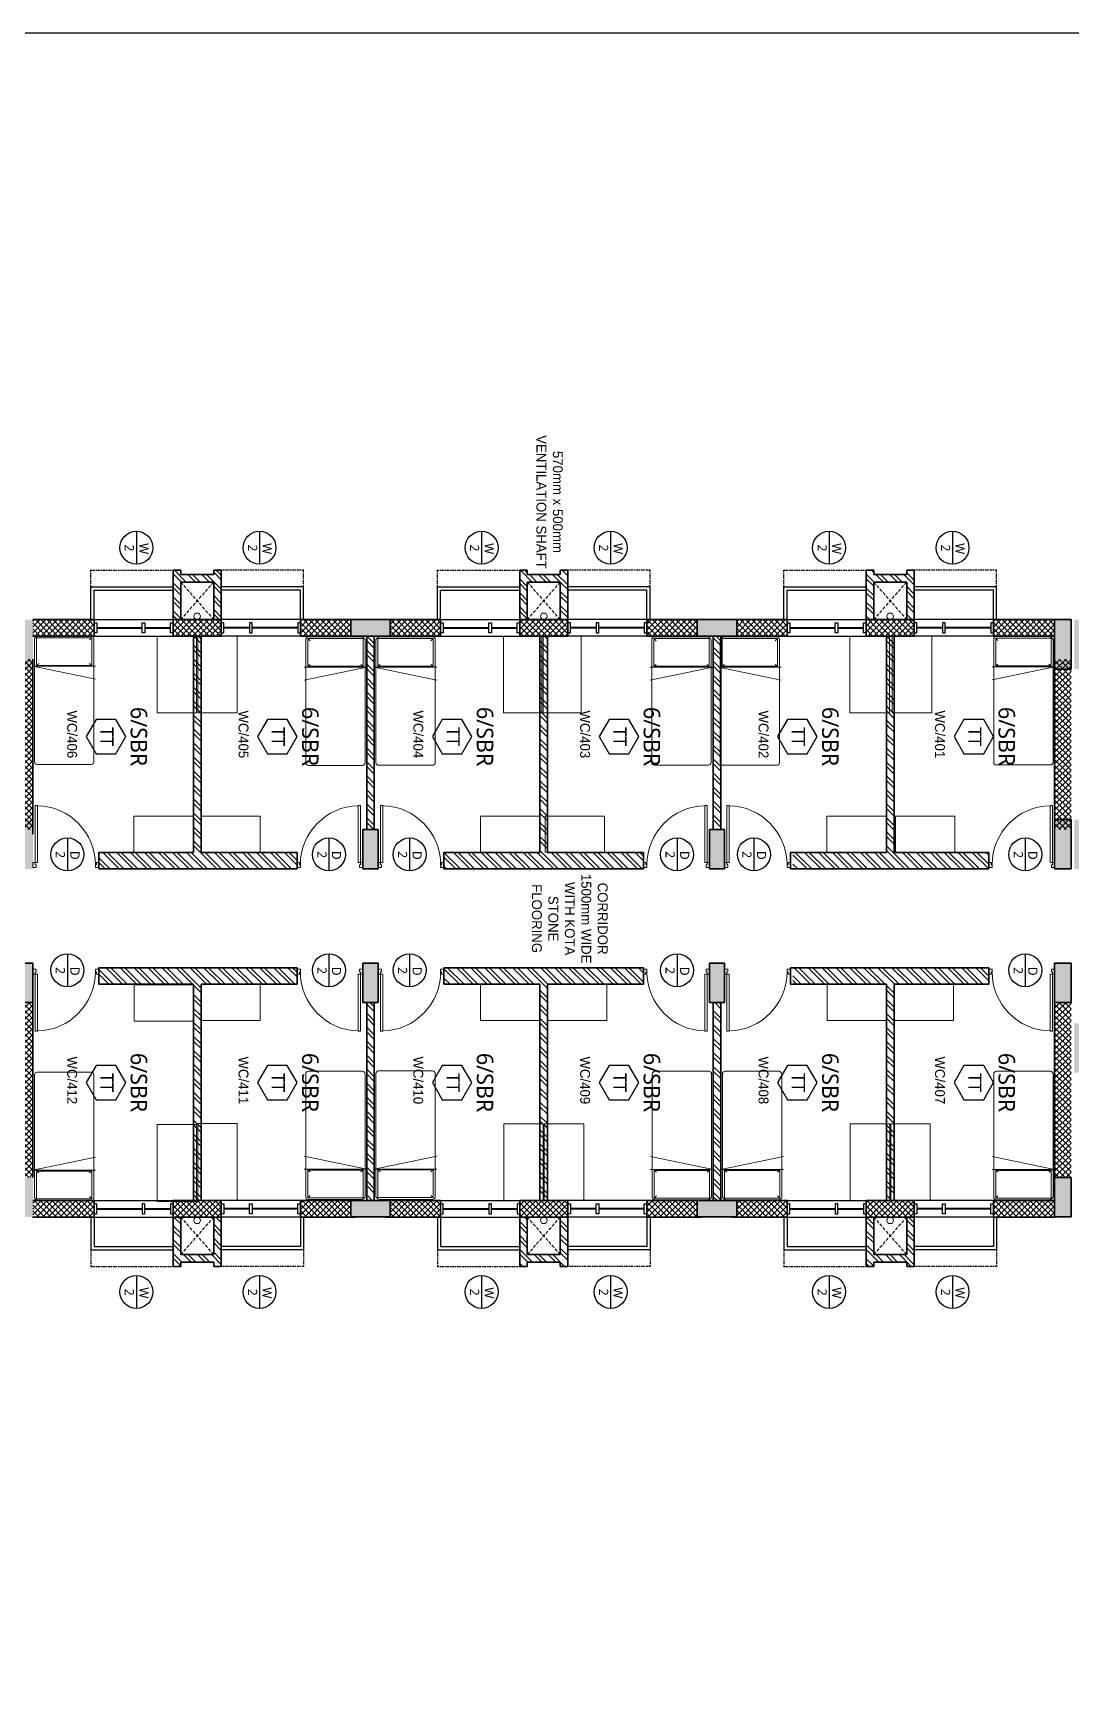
# Model space of a CAD drawing. Header units: millimetres. Extents: x -1127141 to 1597693, y -1835560 to -399335.
# Drawn here: x 1214275 to 1230036, y -503224 to -478260 of the extents above; entities that cross this region are included whole.
import ezdxf
from ezdxf.enums import TextEntityAlignment as Align

# ---------------------------------------------------------------- set-up
doc = ezdxf.new("R2010")
doc.units = ezdxf.units.MM
doc.header["$MEASUREMENT"] = 0
doc.linetypes.add('HIDDEN', pattern=[0.375, 0.25, -0.125])
doc.linetypes.add('HIDDEN2', pattern=[4.7625, 3.175, -1.5875])
for name, color, linetype in [('A-Anno Tags', 6, 'Continuous'), ('A-Wall Patt', 8, 'Continuous'), ('A-Window', 4, 'Continuous'), ('Anno_Frames', 7, 'Continuous'), ('COLUMN', 5, 'Continuous'), ('S-Conc Patt', 9, 'Continuous')]:
    doc.layers.add(name, color=color, linetype=linetype)
for name, color, linetype, lineweight in [('A-Door', 4, 'Continuous', 9), ('A-Wall Sec', 1, 'Continuous', 30), ('Ann_TitleBlock 2', 5, 'Continuous', 25), ('Anno_Tittleblock', 5, 'Continuous', 13), ('column hatch', 12, 'Continuous', 5), ('E-CABLE TRAY', 32, 'Continuous', 18), ('frntr', 32, 'Continuous', 9), ('rwp', 231, 'Continuous', 5), ('S-Concrete', 40, 'Continuous', 30), ('shaft', 252, 'HIDDEN2', 5)]:
    doc.layers.add(name, color=color, linetype=linetype, lineweight=lineweight)
doc.styles.add('IIITD @ 100', font='trebuc.ttf', dxfattribs={"height": 210})
doc.styles.get("Standard").update_dxf_attribs({"font": 'trebuc.ttf'})
doc.styles.add('TITLE', font='swissel.ttf', dxfattribs={"height": 4.3})
pattern_1 = [(315, (1374204.21, -290140.47), (106.06602, 106.06602), []), (315, (1374204.21, -290211.18), (106.06602, 106.06602), [])]
pattern_2 = [(315, (1374242.6, -290140.47), (106.06602, 106.06602), []), (315, (1374242.6, -290211.18), (106.06602, 106.06602), [])]
pattern_3 = [(315, (1374214.21, -290140.47), (106.06602, 106.06602), []), (315, (1374214.21, -290211.18), (106.06602, 106.06602), [])]
pattern_4 = [(315, (1374194.21, -290140.47), (106.06602, 106.06602), []), (315, (1374194.21, -290211.18), (106.06602, 106.06602), [])]
pattern_5 = [(315, (1445308.53, 119140.81), (44.194174, 44.194174), []), (45, (1445308.53, 119140.81), (-44.194174, 44.194174), [])]

# ---------------------------------------------------------------- blocks, each defined once
blk = doc.blocks.new('W 1200')
at = {"layer": 'A-Window', "linetype": 'HIDDEN', "ltscale": 100}
for p, q in [((552588, 7900), (552588, 9150)), ((552838, 7900), (552588, 7900))]:
    blk.add_line(p, q, dxfattribs=at)
at = {"layer": 'A-Window', "color": 2, "lineweight": 40}
for p, q in [((553463, 8720), (553463, 9110)), ((553463, 7990), (553463, 8680))]:
    blk.add_line(p, q, dxfattribs=at)
at = {"layer": 'A-Window', "color": 5}
for points in [[(553338, 7900), (552838, 7900), (552838, 9150)], [(553338, 7950), (552888, 7950), (552888, 9150)]]:
    blk.add_lwpolyline(points, dxfattribs=at)
at = {"layer": 'A-Window'}
for points in [[(553338, 7950), (553338, 9150)], [(553588, 7950), (553588, 9150)], [(553388, 8680), (553388, 8720), (553538, 8720), (553538, 8680), (553388, 8680)]]:
    blk.add_lwpolyline(points, dxfattribs=at)
for points in [[(553388, 9150), (553538, 9150), (553538, 9110), (553388, 9110)], [(553388, 7990), (553538, 7990), (553538, 7950), (553388, 7950)]]:
    blk.add_lwpolyline(points, close=True, dxfattribs=at)
blk = doc.blocks.new('ABL_Door_S - 1000 x 2100-11-3 Second Floor Lvl')
at = {"layer": 'A-Door', "color": 5}
for p, q in [((-500, 38), (-450, 38)), ((-500, -38), (-500, 38)), ((-450, 38), (-450, -3)), ((450, 38), (450, -3)), ((500, 38), (450, 38)), ((500, -38), (500, 38)), ((-500, -38), (-465, -38)), ((-465, -3), (-450, -3)), ((-465, -38), (-465, -3)), ((-430, -38), (-465, -38)), ((465, -3), (450, -3)), ((465, -38), (465, -3)), ((500, -38), (465, -38))]:
    blk.add_line(p, q, dxfattribs=at)
at = {"layer": 'A-Door', "color": 5, "lineweight": 18}
for p, q in [((-465, -38), (-465, -903)), ((-430, -38), (-430, -903)), ((-430, -903), (-465, -903))]:
    blk.add_line(p, q, dxfattribs=at)
at = {"layer": 'A-Door'}
blk.add_arc((-450, -2), 900, 271.2981, 359.9894, dxfattribs=at)
blk = doc.blocks.new('*U29')
at = {"layer": 'A-Anno Tags'}
blk.add_lwpolyline([(-250, 0), (250, 0)], dxfattribs=at)
blk.add_circle((0, 0), 250, dxfattribs=at)
at = {"layer": 'Anno_Frames', "color": 7}
for tag, rotation, p in [('ENTITY', 359.7608, (15, 185)), ('ENTITYNO', 0.1757, (4, -36))]:
    blk.add_attdef(tag, text='', height=140, rotation=rotation, dxfattribs=at).set_placement(p, align=Align.TOP_CENTER)
blk = doc.blocks.new('Room Tag with Finish')
blk.add_lwpolyline([(0, 0), (-2.6, -1.5), (-2.6, -4.5), (0, -6), (2.6, -4.5), (2.6, -1.5)], close=True)
at = {"layer": 'Anno_Frames'}
blk.add_attdef('ROOM_NAME', text='', height=2.5, dxfattribs=at).set_placement((0, 0), align=Align.BOTTOM_CENTER)
blk.add_attdef('FF', text='', height=2, dxfattribs=at).set_placement((0, -1.85), align=Align.TOP_CENTER)
blk = doc.blocks.new('column 2.04')
at = {"layer": 'S-Conc Patt'}
h = blk.add_hatch(color=256, dxfattribs=at)
h.paths.add_polyline_path([(552592, -205173), (553328, -205030), (553376, -205276), (552640, -205419)])
h.paths.add_polyline_path([(536924, -208475), (536877, -208230), (537898, -208032), (537945, -208277)])
h.paths.add_polyline_path([(549587, -206014), (549540, -205769), (550561, -205570), (550608, -205816)])
h.paths.add_polyline_path([(546422, -206629), (546374, -206384), (547395, -206185), (547443, -206431)])
h.paths.add_polyline_path([(543256, -207245), (543208, -206999), (544229, -206801), (544277, -207046)])
h.paths.add_polyline_path([(540090, -207860), (540042, -207615), (541063, -207416), (541111, -207662)])
h.paths.add_polyline_path([(548002, -197857), (547954, -197611), (548975, -197413), (549023, -197658)])
h.paths.add_polyline_path([(544836, -198472), (544788, -198227), (545809, -198028), (545857, -198274)])
h.paths.add_polyline_path([(541670, -199086), (541622, -198840), (542643, -198642), (542691, -198887)])
h.paths.add_polyline_path([(532173, -200932), (532125, -200686), (533146, -200488), (533194, -200733)])
h.paths.add_polyline_path([(535338, -200316), (535291, -200071), (536312, -199872), (536359, -200118)])
h.paths.add_polyline_path([(538504, -199701), (538456, -199455), (539477, -199257), (539525, -199502)])
h.paths.add_polyline_path([(546627, -202993), (546670, -203219), (545934, -203362), (545890, -203136)])
h.paths.add_polyline_path([(546297, -201295), (546340, -201521), (545604, -201664), (545560, -201438)])
h.paths.add_polyline_path([(540295, -204224), (540339, -204449), (539603, -204592), (539559, -204367)])
h.paths.add_polyline_path([(539965, -202526), (540009, -202752), (539273, -202895), (539229, -202669)])
h.paths.add_polyline_path([(533943, -205458), (533986, -205684), (533250, -205827), (533206, -205601)])
h.paths.add_polyline_path([(533613, -203761), (533656, -203987), (532920, -204130), (532876, -203904)])
h.paths.add_polyline_path([(556903, -202717), (556760, -201981), (557005, -201933), (557148, -202669)])
h.paths.add_polyline_path([(529985, -212195), (529236, -212195), (529236, -211945), (529985, -211945)])
h.paths.add_polyline_path([(526890, -212195), (526140, -212195), (526140, -211945), (526890, -211945)])
h.paths.add_polyline_path([(523855, -212195), (523105, -212195), (523105, -211945), (523855, -211945)])
h.paths.add_polyline_path([(552816, -201790), (552227, -201905), (552271, -202131), (552860, -202016)])
h.paths.add_polyline_path([(556308, -199659), (556165, -198923), (556411, -198875), (556554, -199611)])
h.paths.add_polyline_path([(555569, -195856), (555426, -195120), (555671, -195072), (555815, -195808)])
h.paths.add_polyline_path([(551215, -195938), (551657, -195853), (551700, -196078), (551259, -196164)])
h.paths.add_polyline_path([(551805, -198400), (551719, -197959), (551945, -197915), (552031, -198356)])
h.paths.add_polyline_path([(553549, -195943), (553463, -195501), (553689, -195458), (553774, -195899)])
h.paths.add_polyline_path([(554331, -199967), (554245, -199525), (554471, -199482), (554557, -199923)])
h.paths.add_polyline_path([(554150, -197832), (553709, -197918), (553665, -197692), (554106, -197607)])
h.paths.add_polyline_path([(552331, -199901), (552417, -200343), (552191, -200387), (552106, -199945)])
h.paths.add_polyline_path([(527835, -199036), (527099, -199179), (527051, -198934), (527787, -198791)])
h.paths.add_polyline_path([(530005, -204696), (529890, -204107), (530116, -204064), (530230, -204653)])
h.paths.add_polyline_path([(529304, -206595), (528568, -206738), (528524, -206512), (529260, -206369)])
h.paths.add_polyline_path([(529884, -200146), (529148, -200289), (529100, -200043), (529837, -199900)])
h.paths.add_polyline_path([(528920, -212495), (528320, -212495), (528320, -212245), (528920, -212245)])
h.paths.add_polyline_path([(523855, -212495), (523105, -212495), (523105, -212245), (523855, -212245)])
h.paths.add_polyline_path([(531575, -212245), (532175, -212245), (532175, -212495), (531575, -212495)])
h.paths.add_polyline_path([(526890, -212495), (526140, -212495), (526140, -212245), (526890, -212245)])
h.paths.add_polyline_path([(528974, -204897), (528238, -205040), (528190, -204794), (528926, -204651)])
h.paths.add_polyline_path([(529982, -210085), (529246, -210228), (529198, -209982), (529935, -209839)])
h.paths.add_polyline_path([(529602, -198693), (528865, -198836), (528818, -198590), (529554, -198447)])
h.paths.add_polyline_path([(524292, -199725), (523556, -199868), (523509, -199622), (524245, -199479)])
h.paths.add_polyline_path([(525435, -205585), (524699, -205728), (524651, -205482), (525387, -205339)])
h.paths.add_polyline_path([(534665, -209174), (533855, -209332), (533807, -209086), (534617, -208929)])
h.paths.add_polyline_path([(523355, -205734), (523355, -206382), (523105, -206382), (523105, -205782)])
h.paths.add_polyline_path([(545171, -239386), (544421, -239386), (544421, -239136), (545171, -239136)])
h.paths.add_polyline_path([(545171, -234106), (544421, -234106), (544421, -233876), (545171, -233876)])
h.paths.add_polyline_path([(545171, -230576), (544421, -230576), (544421, -230326), (545171, -230326)])
h.paths.add_polyline_path([(545171, -235836), (544421, -235836), (544421, -235606), (545171, -235606)])
h.paths.add_polyline_path([(539911, -239386), (539161, -239386), (539161, -239136), (539911, -239136)])
h.paths.add_polyline_path([(539911, -234106), (539161, -234106), (539161, -233876), (539911, -233876)])
h.paths.add_polyline_path([(539911, -230576), (539161, -230576), (539161, -230326), (539911, -230326)])
h.paths.add_polyline_path([(539911, -235836), (539161, -235836), (539161, -235606), (539911, -235606)])
h.paths.add_polyline_path([(534651, -234106), (533901, -234106), (533901, -233876), (534651, -233876)])
h.paths.add_polyline_path([(529806, -228306), (529056, -228306), (529056, -228556), (529806, -228556)])
h.paths.add_polyline_path([(526140, -228306), (526890, -228306), (526890, -228556), (526140, -228556)])
h.paths.add_polyline_path([(523105, -228306), (523855, -228306), (523855, -228556), (523105, -228556)])
h.paths.add_polyline_path([(554556, -230576), (553956, -230576), (553956, -230326), (554556, -230326)])
h.paths.add_polyline_path([(529881, -230326), (529131, -230326), (529131, -230576), (529881, -230576)])
h.paths.add_polyline_path([(534651, -230576), (533901, -230576), (533901, -230326), (534651, -230326)])
h.paths.add_polyline_path([(550356, -230576), (549756, -230576), (549756, -230326), (550356, -230326)])
h.paths.add_polyline_path([(553956, -233876), (554556, -233876), (554556, -234106), (553956, -234106)])
h.paths.add_polyline_path([(550356, -234106), (549756, -234106), (549756, -233876), (550356, -233876)])
h.paths.add_polyline_path([(531681, -240346), (530931, -240346), (530931, -240096), (531681, -240096)])
h.paths.add_polyline_path([(523355, -235856), (523355, -235106), (523105, -235106), (523105, -235856)])
h.paths.add_polyline_path([(526276, -235856), (525526, -235856), (525526, -235606), (526276, -235606)])
h.paths.add_polyline_path([(531681, -241826), (530931, -241826), (530931, -241576), (531681, -241576)])
h.paths.add_polyline_path([(529881, -241826), (529131, -241826), (529131, -241576), (529881, -241576)])
h.paths.add_polyline_path([(529881, -235856), (529131, -235856), (529131, -235606), (529881, -235606)])
h.paths.add_polyline_path([(529881, -234106), (529131, -234106), (529131, -233876), (529881, -233876)])
h.paths.add_polyline_path([(530931, -236206), (530931, -235606), (531161, -235606), (531161, -236206)])
h.paths.add_polyline_path([(552121, -236056), (552121, -235606), (552351, -235606), (552351, -236056)])
h.paths.add_polyline_path([(549836, -235606), (550286, -235606), (550286, -235836), (549836, -235836)])
h.paths.add_polyline_path([(552121, -240096), (552121, -239646), (552351, -239646), (552351, -240096)])
h.paths.add_polyline_path([(549941, -240096), (549941, -239646), (550171, -239646), (550171, -240096)])
h.paths.add_polyline_path([(552351, -237966), (551901, -237966), (551901, -237736), (552351, -237736)])
h.paths.add_polyline_path([(549941, -238076), (549941, -237626), (550171, -237626), (550171, -238076)])
h.paths.add_polyline_path([(554141, -236206), (554141, -235606), (554371, -235606), (554371, -236206)])
h.paths.add_polyline_path([(534391, -240346), (534391, -239596), (534141, -239596), (534141, -240346)])
h.paths.add_polyline_path([(554121, -240095), (554121, -239495), (554371, -239495), (554371, -240095)])
h.paths.add_polyline_path([(523105, -228006), (523855, -228006), (523855, -228256), (523105, -228256)])
h.paths.add_polyline_path([(532175, -228256), (531575, -228256), (531575, -228006), (532175, -228006)])
h.paths.add_polyline_path([(528320, -217506), (528920, -217506), (528920, -217736), (528320, -217736)])
h.paths.add_polyline_path([(528920, -228256), (528320, -228256), (528320, -228006), (528920, -228006)])
h.paths.add_polyline_path([(528320, -222766), (528920, -222766), (528920, -222996), (528320, -222996)])
h.paths.add_polyline_path([(526890, -217736), (526290, -217736), (526290, -217506), (526890, -217506)])
h.paths.add_polyline_path([(526890, -222996), (526290, -222996), (526290, -222766), (526890, -222766)])
h.paths.add_polyline_path([(526140, -228006), (526890, -228006), (526890, -228256), (526140, -228256)])
h.paths.add_polyline_path([(526276, -241826), (525526, -241826), (525526, -241576), (526276, -241576)])
h.paths.add_polyline_path([(523355, -217321), (523355, -217921), (523105, -217921), (523105, -217321)])
h.paths.add_polyline_path([(523355, -222581), (523355, -223181), (523105, -223181), (523105, -222581)])
h.paths.add_polyline_path([(532175, -217320), (532175, -217920), (531925, -217920), (531925, -217320)])
h.paths.add_polyline_path([(532175, -222581), (532175, -223181), (531925, -223181), (531925, -222581)])
h.paths.add_polyline_path([(534371, -235606), (534371, -236356), (534141, -236356), (534141, -235606)])
edge = h.paths.add_edge_path()
edge.add_line((559891, -239386), (559141, -239386))
edge.add_line((559141, -239136), (559891, -239136))
edge.add_line((559141, -239386), (559141, -239136))
edge.add_line((559891, -234106), (559141, -234106))
edge.add_line((559141, -233876), (559891, -233876))
edge.add_line((559141, -234106), (559141, -233876))
edge.add_line((559891, -230576), (559141, -230576))
edge.add_line((559141, -230326), (559891, -230326))
edge.add_line((559141, -230576), (559141, -230326))
edge.add_line((559891, -235836), (559141, -235836))
edge.add_line((559141, -235606), (559891, -235606))
edge.add_line((559141, -235836), (559141, -235606))
h.paths.add_polyline_path([(570411, -234106), (569661, -234106), (569661, -233876), (570411, -233876)])
h.paths.add_polyline_path([(570411, -230576), (569661, -230576), (569661, -230326), (570411, -230326)])
h.paths.add_polyline_path([(570171, -235606), (570171, -236356), (569941, -236356), (569941, -235606)])
h.paths.add_polyline_path([(565151, -239386), (564401, -239386), (564401, -239136), (565151, -239136)])
h.paths.add_polyline_path([(565151, -234106), (564401, -234106), (564401, -233876), (565151, -233876)])
h.paths.add_polyline_path([(565151, -230576), (564401, -230576), (564401, -230326), (565151, -230326)])
h.paths.add_polyline_path([(565151, -235836), (564401, -235836), (564401, -235606), (565151, -235606)])
h.paths.add_polyline_path([(559891, -239386), (559141, -239386), (559141, -239136), (559891, -239136)], flags=17)
h.paths.add_polyline_path([(559891, -234106), (559141, -234106), (559141, -233876), (559891, -233876)], flags=17)
h.paths.add_polyline_path([(559891, -230576), (559141, -230576), (559141, -230326), (559891, -230326)], flags=17)
h.paths.add_polyline_path([(559891, -235836), (559141, -235836), (559141, -235606), (559891, -235606)], flags=17)
h.paths.add_polyline_path([(577576, -241181), (577576, -240581), (577326, -240581), (577326, -241181)])
h.paths.add_polyline_path([(577576, -230576), (576976, -230576), (576976, -230326), (577576, -230326)])
h.paths.add_polyline_path([(573376, -230576), (572776, -230576), (572776, -230326), (573376, -230326)])
h.paths.add_polyline_path([(577576, -234106), (576976, -234106), (576976, -233876), (577576, -233876)])
h.paths.add_polyline_path([(573376, -234106), (572776, -234106), (572776, -233876), (573376, -233876)])
h.paths.add_polyline_path([(577576, -236356), (577576, -235606), (577326, -235606), (577326, -236356)])
h.paths.add_polyline_path([(572626, -241181), (573376, -241181), (573376, -240931), (572626, -240931)])
h.paths.add_polyline_path([(573376, -236356), (573376, -235606), (573146, -235606), (573146, -236356)])
h.paths.add_polyline_path([(569921, -241181), (569921, -240431), (570171, -240431), (570171, -241181)])
at = {"layer": 'S-Concrete', "lineweight": 35}
for p, q in [((523105, -212495), (523105, -212245)), ((523105, -212245), (523855, -212245)), ((523855, -212245), (523855, -212495)), ((526140, -212495), (526140, -212245)), ((526140, -212245), (526890, -212245)), ((526890, -212245), (526890, -212495)), ((528320, -212495), (528320, -212245)), ((528320, -212245), (528920, -212245)), ((528920, -212245), (528920, -212495)), ((531575, -212495), (531575, -212245)), ((531575, -212245), (532175, -212245)), ((532175, -212245), (532175, -212495)), ((523855, -212495), (523105, -212495)), ((526890, -212495), (526140, -212495)), ((528920, -212495), (528320, -212495)), ((532175, -212495), (531575, -212495)), ((523105, -217921), (523105, -217321)), ((523105, -217321), (523355, -217321)), ((523355, -217321), (523355, -217921)), ((531925, -217920), (531925, -217320)), ((531925, -217320), (532175, -217320)), ((532175, -217320), (532175, -217920)), ((526290, -217736), (526290, -217506)), ((526290, -217506), (526890, -217506)), ((526890, -217506), (526890, -217736)), ((528320, -217736), (528320, -217506)), ((528320, -217506), (528920, -217506)), ((528920, -217506), (528920, -217736)), ((523355, -217921), (523105, -217921)), ((526890, -217736), (526290, -217736)), ((528920, -217736), (528320, -217736)), ((532175, -217920), (531925, -217920)), ((523105, -223181), (523105, -222581)), ((523105, -222581), (523355, -222581)), ((523355, -222581), (523355, -223181)), ((531925, -223181), (531925, -222581)), ((531925, -222581), (532175, -222581)), ((532175, -222581), (532175, -223181)), ((526290, -222996), (526290, -222766)), ((526290, -222766), (526890, -222766)), ((526890, -222766), (526890, -222996)), ((528320, -222996), (528320, -222766)), ((528320, -222766), (528920, -222766)), ((528920, -222766), (528920, -222996)), ((526890, -222996), (526290, -222996)), ((528920, -222996), (528320, -222996)), ((523355, -223181), (523105, -223181)), ((532175, -223181), (531925, -223181)), ((528320, -228256), (528320, -228006)), ((528320, -228006), (528920, -228006)), ((528920, -228006), (528920, -228256))]:
    blk.add_line(p, q, dxfattribs=at)
blk = doc.blocks.new('table')
at = {"layer": 'frntr'}
for p, q in [((268968, -309087), (269568, -309087)), ((268968, -309087), (268968, -310253)), ((269568, -310255), (269568, -309087)), ((268968, -310253), (269568, -310253))]:
    blk.add_line(p, q, dxfattribs=at)
blk = doc.blocks.new('bed')
at = {"layer": 'frntr'}
for p, q in [((268673, -306927), (268673, -308179)), ((269533, -306887), (268713, -306887)), ((269573, -308377), (269573, -306927)), ((269598, -308377), (268648, -308179)), ((268673, -308179), (268673, -308377)), ((268648, -308377), (269448, -308377)), ((268673, -308377), (268673, -308797)), ((269543, -308391), (268703, -308391)), ((268703, -308391), (268703, -308811)), ((268703, -308391), (268738, -308417)), ((269598, -308377), (269448, -308377)), ((269543, -308391), (269508, -308417)), ((269543, -308811), (269543, -308391)), ((269573, -308797), (269573, -308377)), ((268703, -308811), (268738, -308777)), ((268703, -308811), (269543, -308811)), ((268713, -308837), (269510, -308837))]:
    blk.add_line(p, q, dxfattribs=at)
for centre, radius, start, end in [((268713, -306927), 40, 90, 180), ((269533, -306927), 40, 0, 90), ((268713, -308797), 40, 180, 270), ((269506, -308762), 75.2, 267.3338, 332.1559)]:
    blk.add_arc(centre, radius, start, end, dxfattribs=at)
blk = doc.blocks.new('wardrobe')
at = {"layer": 'frntr'}
for p, q in [((266249, -309334), (266799, -309334)), ((266249, -310234), (266249, -309334)), ((266799, -310234), (266799, -309334)), ((266799, -309334), (266799, -310234)), ((266799, -310234), (266249, -310234))]:
    blk.add_line(p, q, dxfattribs=at)
blk = doc.blocks.new('ppp')
at = {"layer": 'E-CABLE TRAY', "extrusion": (0, 0, -1), "zscale": -1}
for name, p, rotation in [('bed', (-597256, -554463), 90), ('wardrobe', (-24893, -596743), 180), ('table', (-598660, -556428), 90)]:
    blk.add_blockref(name, p, dxfattribs=dict(at, rotation=rotation))
blk = doc.blocks.new('IIITD WD A1- L Format Library')
at = {"layer": 'Anno_Tittleblock', "color": 5}
blk.add_lwpolyline([(0, -7.57), (775, -7.57), (775, 573.91), (0, 573.91)], close=True, dxfattribs=at)
at = {"style": 'TITLE'}
for tag, p, height in [('PROJECT NAME 1', (779.17, 137.4), 2.98), ('PROJECT NAME 2', (779.17, 132.23), 2.98), ('PROJECT_NAME_3', (779.17, 127.37), 2.98), ('1:100@A1', (818.06, 91.92), 2.25), ('03.04.11', (821.96, 84.64), 2.25), ('A-2.03', (844.81, 84.28), 4), ('AC', (827.5, 76.14), 2.25), ('A', (858.85, 75.94), 3.66)]:
    blk.add_attdef(tag, p, '', height=height, dxfattribs=at)
for p in [(780.3, 113.01), (780.3, 106.37)]:
    blk.add_attdef('FIRST FLOOR PLAN', text='', height=3.39, dxfattribs=at).set_placement(p, align=Align.TOP_LEFT)

msp = doc.modelspace()

# ---------------------------------------------------------------- hatches: boundary and pattern name
at = {"layer": 'A-Wall Patt'}
h = msp.add_hatch(dxfattribs=at)
h.set_pattern_fill('ANSI32', color=256, scale=400, style=0)
h.set_pattern_definition(pattern_4)
h.paths.add_polyline_path([(1216520.2, -487167.6), (1216520.2, -486597.6), (1217020.2, -486597.6), (1217020.2, -487167.6)], flags=16)
h.paths.add_polyline_path([(1216405.2, -487168.3), (1217135.2, -487168.3), (1217135.2, -486417.6), (1217020.2, -486417.6), (1217020.2, -486482.6), (1216520.2, -486482.6), (1216520.2, -486417.6), (1216405.2, -486417.6)])
h.paths.add_polyline_path([(1216827.7, -487418.3), (1216712.7, -487418.3), (1216712.7, -490703.3), (1215275.2, -490703.3), (1215275.2, -490953.3), (1218275.2, -490953.3), (1218275.2, -490703.3), (1216827.7, -490703.3)])
h = msp.add_hatch(dxfattribs=at)
h.set_pattern_fill('ANSI32', color=256, scale=400, style=0)
h.set_pattern_definition(pattern_3)
h.paths.add_polyline_path([(1221780.2, -487167.6), (1221780.2, -486597.6), (1222280.2, -486597.6), (1222280.2, -487167.6)], flags=16)
h.paths.add_polyline_path([(1221665.2, -487168.3), (1222395.2, -487168.3), (1222395.2, -486417.6), (1222280.2, -486417.6), (1222280.2, -486482.6), (1221780.2, -486482.6), (1221780.2, -486417.6), (1221665.2, -486417.6)])
h.paths.add_polyline_path([(1222087.7, -487418.3), (1221972.7, -487418.3), (1221972.7, -490703.3), (1220525.2, -490703.3), (1220525.2, -490953.3), (1223545.2, -490953.3), (1223545.2, -490703.3), (1222087.7, -490703.3)])
h = msp.add_hatch(dxfattribs=at)
h.set_pattern_fill('ANSI32', color=256, scale=400, style=0)
h.set_pattern_definition(pattern_2)
h.paths.add_polyline_path([(1227040.2, -487167.6), (1227040.2, -486597.6), (1227540.2, -486597.6), (1227540.2, -487167.6)], flags=16)
h.paths.add_polyline_path([(1227347.7, -487418.3), (1227232.7, -487418.3), (1227232.7, -490703.3), (1225813.6, -490703.3), (1225813.6, -490953.3), (1228785.9, -490953.3), (1228785.9, -490703.3), (1227347.7, -490703.3)])
h.paths.add_polyline_path([(1226925.2, -487168.3), (1227655.2, -487168.3), (1227655.2, -486417.6), (1227540.2, -486417.6), (1227540.2, -486482.6), (1227040.2, -486482.6), (1227040.2, -486417.6), (1226925.2, -486417.6)])
h = msp.add_hatch(dxfattribs=at)
h.set_pattern_fill('ANSI37', color=256, scale=500, style=0)
h.set_pattern_definition(pattern_5)
h.paths.add_polyline_path([(1215205.2, -487418.3), (1215205.2, -487168.3), (1214275.2, -487168.3), (1214275.2, -487418.3)])
h.paths.add_polyline_path([(1214275.2, -490353.3), (1214275.2, -487768.3), (1214025.2, -487768.3), (1214025.2, -490353.3)])
h.paths.add_polyline_path([(1214275.2, -495638.3), (1214275.2, -492983.3), (1214025.2, -492983.3), (1214025.2, -495638.3)])
h.paths.add_polyline_path([(1215205.2, -496238.3), (1215205.2, -495988.3), (1214275.2, -495988.3), (1214275.2, -496238.3)])
h.paths.add_polyline_path([(1211955.2, -493193.8), (1211955.2, -491923.8), (1211705.2, -491923.8), (1211705.2, -493193.8)])
h.paths.add_polyline_path([(1211955.2, -496763.8), (1211955.2, -493943.8), (1211705.2, -493943.8), (1211705.2, -496763.8)])
h = msp.add_hatch(dxfattribs=at)
h.set_pattern_fill('ANSI37', color=256, scale=500, style=0)
h.set_pattern_definition(pattern_5)
h.paths.add_polyline_path([(1220465.2, -487418.3), (1220465.2, -487167.6), (1219700.5, -487167.6), (1219700.5, -487418.3)])
h.paths.add_polyline_path([(1219099.8, -487418.3), (1219099.8, -487168.3), (1218335.2, -487168.3), (1218335.2, -487418.3)])
h.paths.add_polyline_path([(1217135.2, -487418.3), (1217135.2, -487168.3), (1216405.2, -487168.3), (1216405.2, -487418.3)])
h = msp.add_hatch(dxfattribs=at)
h.set_pattern_fill('ANSI32', color=256, scale=400, style=0)
h.set_pattern_definition(pattern_1)
h.paths.add_polyline_path([(1219342.7, -490353.3), (1219457.7, -490353.3), (1219457.7, -487418.3), (1219342.7, -487418.3)])
h.paths.add_polyline_path([(1219625.9, -487168.3), (1220455.2, -487168.3), (1220455.2, -487167.6), (1219625.9, -487167.6)])
h = msp.add_hatch(dxfattribs=at)
h.set_pattern_fill('ANSI37', color=256, scale=500, style=0)
h.set_pattern_definition(pattern_5)
h.paths.add_polyline_path([(1227655.2, -487418.3), (1227655.2, -487168.3), (1226925.2, -487168.3), (1226925.2, -487418.3)])
h.paths.add_polyline_path([(1225725.2, -487418.3), (1225725.2, -487168.3), (1224960.2, -487168.3), (1224960.2, -487418.3)])
h.paths.add_polyline_path([(1224360.2, -487418.3), (1224360.2, -487168.3), (1223595.2, -487167.6), (1223595.2, -487418.3)])
h.paths.add_polyline_path([(1222395.2, -487418.3), (1222395.2, -487168.3), (1221665.2, -487168.3), (1221665.2, -487418.3)])
h = msp.add_hatch(dxfattribs=at)
h.set_pattern_fill('ANSI32', color=256, scale=400, style=0)
h.set_pattern_definition(pattern_1)
h.paths.add_polyline_path([(1224602.7, -490353.3), (1224717.7, -490353.3), (1224717.7, -487418.3), (1224602.7, -487418.3)])
h.paths.add_polyline_path([(1223585.2, -487168.3), (1224435.9, -487168.3), (1223585.2, -487167.6)])
h.paths.add_polyline_path([(1224885.9, -487168.3), (1225686.8, -487168.3), (1225686.8, -487167.6), (1224885.9, -487167.6)])
h = msp.add_hatch(dxfattribs=at)
h.set_pattern_fill('ANSI37', color=256, scale=500, style=0)
h.set_pattern_definition(pattern_5)
h.paths.add_polyline_path([(1229785.9, -487418.3), (1229785.9, -487168.4), (1228855.2, -487167.6), (1228855.2, -487418.3)])
h.paths.add_polyline_path([(1229785.9, -496238.2), (1229785.9, -495988.3), (1228855.2, -495988.3), (1228855.2, -496239)])
h.paths.add_polyline_path([(1230035.9, -495638.3), (1230035.9, -492983.3), (1229785.9, -492983.3), (1229785.9, -495638.3)])
h.paths.add_polyline_path([(1230035.9, -490353.3), (1230035.9, -487768.3), (1229785.9, -487768.3), (1229785.9, -490353.3)])
h.paths.add_polyline_path([(1232720.5, -496739.9), (1232965.9, -496692.2), (1232442, -493997.5), (1232196.6, -494045.2)])
h.paths.add_polyline_path([(1232298.8, -493261.3), (1232056.5, -492014.7), (1231811.1, -492062.4), (1232053.4, -493309)])
h = msp.add_hatch(dxfattribs=at)
h.set_pattern_fill('ANSI32', color=256, scale=400, style=0)
h.set_pattern_definition(pattern_4)
h.paths.add_polyline_path([(1216520.2, -496239), (1216520.2, -496809), (1217020.2, -496809), (1217020.2, -496239)], flags=16)
h.paths.add_polyline_path([(1217135.2, -496238.3), (1216405.2, -496238.3), (1216405.2, -496989), (1216520.2, -496989), (1216520.2, -496924), (1217020.2, -496924), (1217020.2, -496989), (1217135.2, -496989)])
h.paths.add_polyline_path([(1216405.2, -495988.3), (1217135.2, -495988.3), (1217135.2, -495988.3), (1216827.7, -495988.3), (1216827.7, -492703.3), (1218275.2, -492703.3), (1218275.2, -492453.3), (1215275.2, -492453.3), (1215275.2, -492703.3), (1216712.7, -492703.3), (1216712.7, -495988.3), (1216405.2, -495988.3)])
h = msp.add_hatch(dxfattribs=at)
h.set_pattern_fill('ANSI32', color=256, scale=400, style=0)
h.set_pattern_definition(pattern_3)
h.paths.add_polyline_path([(1221780.2, -496239), (1221780.2, -496809), (1222280.2, -496809), (1222280.2, -496239)], flags=16)
h.paths.add_polyline_path([(1222395.2, -496238.3), (1221665.2, -496238.3), (1221665.2, -496989), (1221780.2, -496989), (1221780.2, -496924), (1222280.2, -496924), (1222280.2, -496989), (1222395.2, -496989)])
h.paths.add_polyline_path([(1221665.2, -495988.3), (1222395.2, -495988.3), (1222395.2, -495988.3), (1222087.7, -495988.3), (1222087.7, -492703.3), (1223545.2, -492703.3), (1223545.2, -492453.3), (1220525.2, -492453.3), (1220525.2, -492703.3), (1221972.7, -492703.3), (1221972.7, -495988.3), (1221665.2, -495988.3)])
h = msp.add_hatch(dxfattribs=at)
h.set_pattern_fill('ANSI32', color=256, scale=400, style=0)
h.set_pattern_definition(pattern_2)
h.paths.add_polyline_path([(1227040.2, -496239), (1227040.2, -496809), (1227540.2, -496809), (1227540.2, -496239)], flags=16)
h.paths.add_polyline_path([(1226925.2, -495988.3), (1227655.2, -495988.3), (1227655.2, -495988.3), (1227347.7, -495988.3), (1227347.7, -492703.3), (1228785.9, -492703.3), (1228785.9, -492453.3), (1225813.6, -492453.3), (1225813.6, -492703.3), (1227232.7, -492703.3), (1227232.7, -495988.3), (1226925.2, -495988.3)])
h.paths.add_polyline_path([(1227655.2, -496238.3), (1226925.2, -496238.3), (1226925.2, -496989), (1227040.2, -496989), (1227040.2, -496924), (1227540.2, -496924), (1227540.2, -496989), (1227655.2, -496989)])
h = msp.add_hatch(dxfattribs=at)
h.set_pattern_fill('ANSI32', color=256, scale=400, style=0)
h.set_pattern_definition(pattern_1)
h.paths.add_polyline_path([(1219457.7, -492983.3), (1219342.7, -492983.3), (1219342.7, -495988.3), (1219457.7, -495988.3)])
h.paths.add_polyline_path([(1218345.2, -495988.3), (1219175.9, -495988.3), (1219175.9, -495988.3), (1218345.2, -495988.3)])
h.paths.add_polyline_path([(1220455.2, -496238.3), (1219625.9, -496238.3), (1219625.9, -496239), (1220455.2, -496239)])
h.paths.add_polyline_path([(1219625.9, -495988.3), (1220455.2, -495988.3), (1220455.2, -495988.3), (1219625.9, -495988.3)])
h = msp.add_hatch(dxfattribs=at)
h.set_pattern_fill('ANSI32', color=256, scale=400, style=0)
h.set_pattern_definition(pattern_1)
h.paths.add_polyline_path([(1224717.7, -492983.3), (1224602.7, -492983.3), (1224602.7, -495988.3), (1224717.7, -495988.3)])
h.paths.add_polyline_path([(1223595.2, -495988.3), (1224435.9, -495988.3), (1224435.9, -495988.3), (1223595.2, -495988.3)])
h.paths.add_polyline_path([(1224435.9, -496238.3), (1223595.2, -496238.3), (1223595.2, -496239)])
h.paths.add_polyline_path([(1224885.9, -495988.3), (1225686.8, -495988.3), (1225686.8, -495988.3), (1224885.9, -495988.3)])
h.paths.add_polyline_path([(1225686.8, -496238.3), (1224885.9, -496238.3), (1224885.9, -496239), (1225686.8, -496239)])
h = msp.add_hatch(dxfattribs=at)
h.set_pattern_fill('ANSI37', color=256, scale=500, style=0)
h.set_pattern_definition(pattern_5)
h.paths.add_polyline_path([(1217135.2, -496239), (1217135.2, -495988.3), (1216405.2, -495988.3), (1216405.2, -496239)])
h.paths.add_polyline_path([(1219100.2, -496238.3), (1219100.2, -495988.3), (1218335.2, -495988.3), (1218335.2, -496238.3)])
h.paths.add_polyline_path([(1220465.2, -496239), (1220465.2, -495988.3), (1219700.2, -495988.3), (1219700.2, -496238.4)])
h.paths.add_polyline_path([(1222395.2, -496239), (1222395.2, -495988.3), (1221665.2, -495988.3), (1221665.2, -496239)])
h = msp.add_hatch(dxfattribs=at)
h.set_pattern_fill('ANSI37', color=256, scale=500, style=0)
h.set_pattern_definition(pattern_5)
h.paths.add_polyline_path([(1224360.9, -496238.4), (1224360.9, -495988.3), (1223595.2, -495988.3), (1223595.2, -496239)])
h.paths.add_polyline_path([(1225725.2, -496238.3), (1225725.2, -495988.3), (1224960.9, -495988.3), (1224960.9, -496238.3)])
h.paths.add_polyline_path([(1227655.2, -496239), (1227655.2, -495988.3), (1226925.2, -495988.3), (1226925.2, -496239)])

# ---------------------------------------------------------------- linework, layer by layer
msp.add_lwpolyline([(1252291.1, -478259.6), (1252291.1, -552566.2), (1196539.8, -552566.2), (1196539.8, -478259.6)], close=True, dxfattribs=at)
at = {"layer": 'A-Wall Sec', "lineweight": 35}
for p, q in [((1216520.2, -486417.6), (1216405.2, -486417.6)), ((1216405.2, -486417.6), (1216405.2, -487418.3)), ((1216520.2, -486482.6), (1216520.2, -486417.6)), ((1217020.2, -486482.6), (1216520.2, -486482.6)), ((1217135.2, -486417.6), (1217020.2, -486417.6)), ((1217020.2, -486417.6), (1217020.2, -486482.6)), ((1217135.2, -487418.3), (1217135.2, -486417.6)), ((1221780.2, -486417.6), (1221665.2, -486417.6)), ((1221665.2, -486417.6), (1221665.2, -487418.3)), ((1221780.2, -486482.6), (1221780.2, -486417.6)), ((1222280.2, -486482.6), (1221780.2, -486482.6)), ((1222395.2, -486417.6), (1222280.2, -486417.6)), ((1222280.2, -486417.6), (1222280.2, -486482.6)), ((1222395.2, -487418.3), (1222395.2, -486417.6)), ((1227040.2, -486417.6), (1226925.2, -486417.6)), ((1226925.2, -486417.6), (1226925.2, -487418.3)), ((1227040.2, -486482.6), (1227040.2, -486417.6)), ((1227540.2, -486482.6), (1227040.2, -486482.6)), ((1227655.2, -486417.6), (1227540.2, -486417.6)), ((1227540.2, -486417.6), (1227540.2, -486482.6)), ((1227655.2, -487418.3), (1227655.2, -486417.6)), ((1216520.2, -487167.6), (1216520.2, -486597.6)), ((1216520.2, -486597.6), (1217020.2, -486597.6)), ((1217020.2, -486597.6), (1217020.2, -487167.6)), ((1221780.2, -487167.6), (1221780.2, -486597.6)), ((1221780.2, -486597.6), (1222280.2, -486597.6)), ((1222280.2, -486597.6), (1222280.2, -487167.6)), ((1227040.2, -487167.6), (1227040.2, -486597.6)), ((1227040.2, -486597.6), (1227540.2, -486597.6)), ((1227540.2, -486597.6), (1227540.2, -487167.6)), ((1215205.2, -487168.3), (1214275.2, -487168.3)), ((1215205.2, -487168.3), (1215205.2, -487418.3)), ((1217135.2, -487168.3), (1216405.2, -487168.3)), ((1219099.5, -487168.3), (1218335.2, -487168.3)), ((1218335.2, -487168.3), (1218335.2, -487418.3)), ((1220465.2, -487167.6), (1219625.9, -487167.6)), ((1220465.2, -487167.6), (1220465.2, -487418.3)), ((1222395.2, -487168.3), (1221665.2, -487168.3)), ((1224435.9, -487168.3), (1223595.2, -487167.6)), ((1223595.2, -487167.6), (1223595.2, -487418.3)), ((1225725.2, -487168.3), (1224960.9, -487168.3)), ((1225725.2, -487168.3), (1225725.2, -487418.3)), ((1227655.2, -487168.3), (1226925.2, -487168.3)), ((1229785.9, -487168.4), (1228855.2, -487167.6)), ((1228855.2, -487167.6), (1228855.2, -487418.3)), ((1215205.2, -487418.3), (1214275.2, -487418.3)), ((1216405.2, -487418.3), (1217135.2, -487418.3)), ((1216712.7, -490703.3), (1216712.7, -487418.3)), ((1216827.7, -490703.3), (1216827.7, -487418.3)), ((1219099.5, -487418.3), (1218335.2, -487418.3)), ((1219342.7, -490353.3), (1219342.7, -487418.3)), ((1219457.7, -490353.3), (1219457.7, -487418.3)), ((1220465.2, -487418.3), (1219700.2, -487418.3)), ((1221665.2, -487418.3), (1222395.2, -487418.3)), ((1221972.7, -490703.3), (1221972.7, -487418.3)), ((1222087.7, -490703.3), (1222087.7, -487418.3)), ((1224360.9, -487418.3), (1223595.2, -487418.3)), ((1224602.7, -490353.3), (1224602.7, -487418.3)), ((1224717.7, -490353.3), (1224717.7, -487418.3)), ((1225725.2, -487418.3), (1224960.9, -487418.3)), ((1226925.2, -487418.3), (1227661.7, -487418.3)), ((1227232.7, -487418.3), (1227232.7, -490703.3)), ((1227347.7, -487418.3), (1227347.7, -490703.3)), ((1229785.9, -487418.3), (1228855.2, -487418.3)), ((1214275.2, -487768.3), (1214275.2, -490423.3)), ((1229785.9, -487768.3), (1229785.9, -490353.3)), ((1215275.2, -490703.3), (1216712.7, -490703.3)), ((1215275.2, -490703.3), (1215275.2, -490953.3)), ((1216827.7, -490703.3), (1218285.2, -490703.3)), ((1218285.2, -490703.3), (1218285.2, -490953.3)), ((1220515.2, -490703.3), (1221972.7, -490703.3)), ((1220515.2, -490703.3), (1220515.2, -490953.3)), ((1222087.7, -490703.3), (1223545.2, -490703.3)), ((1223545.2, -490703.3), (1223545.2, -490953.3)), ((1225775.2, -490703.3), (1227232.7, -490703.3)), ((1225775.2, -490703.3), (1225775.2, -490953.3)), ((1227347.7, -490703.3), (1228785.9, -490703.3)), ((1228785.9, -490703.3), (1228785.9, -490953.3)), ((1215275.2, -490953.3), (1218285.2, -490953.3)), ((1220515.2, -490953.3), (1223545.2, -490953.3)), ((1225775.2, -490953.3), (1228785.9, -490953.3)), ((1215275.2, -492453.3), (1218285.2, -492453.3)), ((1215275.2, -492703.3), (1215275.2, -492453.3)), ((1218285.2, -492703.3), (1218285.2, -492453.3)), ((1220515.2, -492453.3), (1223545.2, -492453.3)), ((1220515.2, -492703.3), (1220515.2, -492453.3)), ((1223545.2, -492703.3), (1223545.2, -492453.3)), ((1225775.2, -492453.3), (1228785.9, -492453.3)), ((1225775.2, -492703.3), (1225775.2, -492453.3)), ((1228785.9, -492703.3), (1228785.9, -492453.3)), ((1215275.2, -492703.3), (1216712.7, -492703.3)), ((1216712.7, -492703.3), (1216712.7, -495988.3)), ((1216827.7, -492703.3), (1218285.2, -492703.3)), ((1216827.7, -492703.3), (1216827.7, -495988.3)), ((1220515.2, -492703.3), (1221972.7, -492703.3)), ((1221972.7, -492703.3), (1221972.7, -495988.3)), ((1222087.7, -492703.3), (1223545.2, -492703.3)), ((1222087.7, -492703.3), (1222087.7, -495988.3)), ((1225775.2, -492703.3), (1227232.7, -492703.3)), ((1227232.7, -495988.3), (1227232.7, -492703.3)), ((1227347.7, -492703.3), (1228785.9, -492703.3)), ((1227347.7, -495988.3), (1227347.7, -492703.3)), ((1214275.2, -492983.3), (1214275.2, -495638.3)), ((1219342.7, -492983.3), (1219342.7, -495988.3)), ((1219457.7, -492983.3), (1219457.7, -495988.3)), ((1224602.7, -492983.3), (1224602.7, -495988.3)), ((1224717.7, -492983.3), (1224717.7, -495988.3)), ((1229785.9, -495778.3), (1229785.9, -492983.3)), ((1215205.2, -495988.3), (1214276.6, -495988.3)), ((1215205.2, -496238.3), (1215205.2, -495988.3)), ((1216405.2, -495988.3), (1217135.2, -495988.3)), ((1216405.2, -496989), (1216405.2, -495988.3)), ((1217135.2, -495988.3), (1217135.2, -496989)), ((1219170.9, -495988.3), (1218335.2, -495988.3)), ((1218335.2, -496238.3), (1218335.2, -495988.3)), ((1220465.2, -495988.3), (1219625.9, -495988.3)), ((1220465.2, -496239), (1220465.2, -495988.3)), ((1221665.2, -495988.3), (1222395.2, -495988.3)), ((1221665.2, -496989), (1221665.2, -495988.3)), ((1222395.2, -495988.3), (1222395.2, -496989)), ((1224430.9, -495988.3), (1223595.2, -495988.3)), ((1223595.2, -496239), (1223595.2, -495988.3)), ((1225725.2, -495988.3), (1224890.9, -495988.3)), ((1225725.2, -496238.3), (1225725.2, -495988.3)), ((1226925.2, -495988.3), (1227655.2, -495988.3)), ((1226925.2, -496989), (1226925.2, -495988.3)), ((1227655.2, -495988.3), (1227655.2, -496989)), ((1229785.9, -495988.3), (1228855.2, -495988.3)), ((1228855.2, -496239), (1228855.2, -495988.3)), ((1215205.2, -496238.3), (1214275.2, -496238.3)), ((1217135.2, -496239), (1216405.2, -496239)), ((1216520.2, -496239), (1216520.2, -496809)), ((1217020.2, -496809), (1217020.2, -496239)), ((1219170.9, -496238.3), (1218335.2, -496238.3)), ((1220465.2, -496239), (1219630.9, -496238.3)), ((1222395.2, -496239), (1221665.2, -496239)), ((1221780.2, -496239), (1221780.2, -496809)), ((1222280.2, -496809), (1222280.2, -496239)), ((1224430.9, -496238.3), (1223595.2, -496239)), ((1225725.2, -496238.3), (1224890.9, -496238.3)), ((1227655.2, -496239), (1226925.2, -496239)), ((1227040.2, -496239), (1227040.2, -496809)), ((1227540.2, -496809), (1227540.2, -496239)), ((1229785.9, -496238.2), (1228855.2, -496239)), ((1216520.2, -496989), (1216405.2, -496989)), ((1216520.2, -496809), (1217020.2, -496809)), ((1216520.2, -496924), (1216520.2, -496989)), ((1217020.2, -496924), (1216520.2, -496924)), ((1217020.2, -496989), (1217020.2, -496924)), ((1217135.2, -496989), (1217020.2, -496989)), ((1221780.2, -496989), (1221665.2, -496989)), ((1221780.2, -496809), (1222280.2, -496809)), ((1221780.2, -496924), (1221780.2, -496989)), ((1222280.2, -496924), (1221780.2, -496924)), ((1222280.2, -496989), (1222280.2, -496924)), ((1222395.2, -496989), (1222280.2, -496989)), ((1227040.2, -496989), (1226925.2, -496989)), ((1227040.2, -496809), (1227540.2, -496809)), ((1227040.2, -496924), (1227040.2, -496989)), ((1227540.2, -496924), (1227040.2, -496924)), ((1227540.2, -496989), (1227540.2, -496924)), ((1227655.2, -496989), (1227540.2, -496989))]:
    msp.add_line(p, q, dxfattribs=at)
at = {"layer": 'rwp'}
for centre in [(1216770.2, -487117.6), (1222030.2, -487117.6), (1227290.2, -487117.6), (1216770.2, -496289), (1222030.2, -496289), (1227290.2, -496289)]:
    msp.add_circle(centre, 50, dxfattribs=at)
at = {"layer": 'shaft', "ltscale": 15}
for p, q in [((1217020.2, -486597.6), (1216520.2, -487167.6)), ((1216520.2, -486597.6), (1217020.2, -487167.6)), ((1222280.2, -486597.6), (1221780.2, -487167.6)), ((1221780.2, -486597.6), (1222280.2, -487167.6)), ((1227540.2, -486597.6), (1227040.2, -487167.6)), ((1227040.2, -486597.6), (1227540.2, -487167.6)), ((1217020.2, -496809), (1216520.2, -496239)), ((1216520.2, -496809), (1217020.2, -496239)), ((1222280.2, -496809), (1221780.2, -496239)), ((1221780.2, -496809), (1222280.2, -496239)), ((1227540.2, -496809), (1227040.2, -496239)), ((1227040.2, -496809), (1227540.2, -496239))]:
    msp.add_line(p, q, dxfattribs=at)

# ---------------------------------------------------------------- block references
at = {"layer": 'A-Anno Tags', "xscale": 100, "yscale": 100, "zscale": 100, "rotation": 270.0000000000001}
for p in [(1215684.8, -488944.3), (1218286.6, -488944.3), (1220939.2, -488944.3), (1223472.1, -488944.3), (1226180.9, -488944.3), (1228859, -488944.3), (1215684.8, -494197.2), (1218286.6, -494197.2), (1220939.2, -494197.2), (1223472.1, -494197.2), (1226180.9, -494197.2), (1228859, -494197.2)]:
    msp.add_blockref('Room Tag with Finish', p, dxfattribs=at).add_auto_attribs({'ROOM_NAME': '6/SBR', 'FF': 'TT'})
at = {"layer": 'A-Door', "xscale": -1, "rotation": 180}
for p in [(1214775.2, -490894.5), (1220015.2, -490894.5), (1225275.2, -490894.5)]:
    msp.add_blockref('ABL_Door_S - 1000 x 2100-11-3 Second Floor Lvl', p, dxfattribs=at)
at = {"layer": 'A-Door', "rotation": 180}
for p in [(1218785.2, -490894.5), (1224045.2, -490894.5), (1229285.9, -490894.5)]:
    msp.add_blockref('ABL_Door_S - 1000 x 2100-11-3 Second Floor Lvl', p, dxfattribs=at)
at = {"layer": 'A-Door'}
for p in [(1214775.2, -492512.1), (1220015.2, -492512.1), (1225275.2, -492512.1)]:
    msp.add_blockref('ABL_Door_S - 1000 x 2100-11-3 Second Floor Lvl', p, dxfattribs=at)
at = {"layer": 'A-Door', "xscale": -1}
for p in [(1218785.2, -492512.1), (1224045.2, -492512.1), (1229285.9, -492512.1)]:
    msp.add_blockref('ABL_Door_S - 1000 x 2100-11-3 Second Floor Lvl', p, dxfattribs=at)
at = {"layer": 'Ann_TitleBlock 2', "xscale": 95.87942333735619, "yscale": 95.87942333735619, "zscale": 95.87942333735619, "rotation": 269.9999999999998}
msp.add_blockref('IIITD WD A1- L Format Library', (1197265.2, -478259.6), dxfattribs=at)
at = {"layer": 'Anno_Frames', "rotation": 270.0000000000001}
for p, values in [((1215846.1, -486075.9), {'ENTITY': 'W', 'ENTITYNO': '2'}), ((1217715.7, -486075.9), {'ENTITY': 'W', 'ENTITYNO': '2'}), ((1221086.2, -486075.9), {'ENTITY': 'W', 'ENTITYNO': '2'}), ((1223044.3, -486075.9), {'ENTITY': 'W', 'ENTITYNO': '2'}), ((1226362.5, -486075.9), {'ENTITY': 'W', 'ENTITYNO': '2'}), ((1228235.5, -486075.9), {'ENTITY': 'W', 'ENTITYNO': '2'}), ((1214798.6, -490732.3), {'ENTITY': 'D', 'ENTITYNO': '2'}), ((1218769.7, -490732.3), {'ENTITY': 'D', 'ENTITYNO': '2'}), ((1219993, -490732.3), {'ENTITY': 'D', 'ENTITYNO': '2'}), ((1224054.4, -490732.3), {'ENTITY': 'D', 'ENTITYNO': '2'}), ((1225220.2, -490732.3), {'ENTITY': 'D', 'ENTITYNO': '2'}), ((1229339.4, -490732.3), {'ENTITY': 'D', 'ENTITYNO': '2'}), ((1214798.6, -492492.1), {'ENTITY': 'D', 'ENTITYNO': '2'}), ((1218769.7, -492492.1), {'ENTITY': 'D', 'ENTITYNO': '2'}), ((1219993, -492492.1), {'ENTITY': 'D', 'ENTITYNO': '2'}), ((1224054.4, -492492.1), {'ENTITY': 'D', 'ENTITYNO': '2'}), ((1229339.4, -492492.1), {'ENTITY': 'D', 'ENTITYNO': '2'}), ((1215846.1, -497375.2), {'ENTITY': 'W', 'ENTITYNO': '2'}), ((1217715.7, -497375.2), {'ENTITY': 'W', 'ENTITYNO': '2'}), ((1221086.2, -497375.2), {'ENTITY': 'W', 'ENTITYNO': '2'}), ((1223044.3, -497375.2), {'ENTITY': 'W', 'ENTITYNO': '2'}), ((1226362.5, -497375.2), {'ENTITY': 'W', 'ENTITYNO': '2'}), ((1228235.5, -497375.2), {'ENTITY': 'W', 'ENTITYNO': '2'})]:
    msp.add_blockref('*U29', p, dxfattribs=at).add_auto_attribs(values)
at = {"layer": 'COLUMN', "rotation": 270.0000000000001}
msp.add_blockref('column 2.04', (1442281.2, 35937.1), dxfattribs=at)
at = {"layer": 'column hatch'}
for p, rotation in [((1207254.9, 66169.5), 270.0000000000001), ((1212514.9, 66169.5), 270.0000000000001), ((1217774.9, 66169.5), 270.0000000000001), ((1226285.5, -1049576.1), 90.00000000000001), ((1231545.5, -1049576.1), 90.00000000000001), ((1236805.5, -1049576.1), 90.00000000000001)]:
    msp.add_blockref('W 1200', p, dxfattribs=dict(at, rotation=rotation))
at = {"layer": 'column hatch', "xscale": -1}
for p, rotation in [((1226285.5, 66169.5), 90), ((1231545.5, 66169.5), 90), ((1236805.5, 66169.5), 90), ((1207254.9, -1049576.1), 270.0000000000001), ((1212514.9, -1049576.1), 270.0000000000001), ((1217774.9, -1049576.1), 270.0000000000001)]:
    msp.add_blockref('W 1200', p, dxfattribs=dict(at, rotation=rotation))
at = {"layer": 'E-CABLE TRAY'}
for name, p, rotation in [('bed', (1483873.1, -796253.2), 180), ('table', (1485727.4, -797671.3), 180), ('bed', (1489055.6, -796267), 180), ('table', (1490987.4, -797671.3), 180), ('ppp', (1509459.7, -199009.1), 270.0000000000001), ('wardrobe', (1526042.6, -223904.1), 270.0000000000001), ('wardrobe', (1531302.6, -223904.1), 270.0000000000001), ('wardrobe', (907493.3, -759502.5), 90.00000000000001), ('wardrobe', (912754.5, -759502), 90.00000000000001), ('wardrobe', (918014.5, -759502), 90.00000000000001)]:
    msp.add_blockref(name, p, dxfattribs=dict(at, rotation=rotation))
at = {"layer": 'E-CABLE TRAY', "extrusion": (0, 0, -1), "zscale": -1}
for name, p, rotation in [('table', (-947809.1, -797671.8), 179.9999999999999), ('bed', (-949744.8, -796267.5), 179.9999999999999), ('table', (-958352.6, -797669.5), 179.9999999999999), ('bed', (-960188, -796262.2), 179.9999999999999), ('wardrobe', (-907493.8, -223904.6), 269.9999999999999), ('wardrobe', (-918037.4, -223902.3), 269.9999999999999), ('wardrobe', (-1526044.1, -759514.3), 89.99999999999997), ('wardrobe', (-1531305.8, -759502), 89.99999999999997), ('wardrobe', (-1536565.8, -759502), 89.99999999999997)]:
    msp.add_blockref(name, p, dxfattribs=dict(at, rotation=rotation))
at = {"layer": 'E-CABLE TRAY', "xscale": -1, "rotation": 90}
msp.add_blockref('ppp', (939819.2, -199010.9), dxfattribs=at)
at = {"layer": 'E-CABLE TRAY', "extrusion": (0, 0, -1), "zscale": -1}
for name, p in [('bed', (-1483873.1, -187151.4)), ('bed', (-1489055.6, -187132.9)), ('bed', (-1494315.6, -187139.1)), ('table', (-1485728.8, -185747.2)), ('table', (-1490990.6, -185734.8)), ('table', (-1496250.6, -185734.8))]:
    msp.add_blockref(name, p, dxfattribs=at)
at = {"layer": 'E-CABLE TRAY'}
for name, p in [('bed', (949744.8, -187136.8)), ('bed', (955004.8, -187139.1)), ('bed', (960188, -187139.1)), ('table', (947809.8, -185732.5)), ('table', (953069.8, -185734.8)), ('table', (958329.8, -185734.8))]:
    msp.add_blockref(name, p, dxfattribs=at)

# ---------------------------------------------------------------- texts
at = {"layer": 'A-Anno Tags', "char_height": 150, "attachment_point": 5, "rotation": 270, "style": 'IIITD @ 100'}
for s, insert, width in [('{\\fCentury Gothic|b0|i0|c0|p34;570mm x 500mm VENTILATION SHAFT}', (1222118.1, -485381.5), 2092.677), ('{\\fCentury Gothic|b0|i0|c0|p34;WC/406}', (1214869.5, -488910.1), 739.56), ('{\\fCentury Gothic|b0|i0|c0|p34;WC/405}', (1217471.3, -488910.1), 739.56), ('{\\fCentury Gothic|b0|i0|c0|p34;WC/404}', (1220123.9, -488910.1), 739.56), ('{\\fCentury Gothic|b0|i0|c0|p34;WC/403}', (1222656.7, -488910.1), 739.56), ('{\\fCentury Gothic|b0|i0|c0|p34;WC/402}', (1225365.6, -488910.1), 739.56), ('{\\fCentury Gothic|b0|i0|c0|p34;WC/401}', (1228043.6, -488910.1), 739.56), ('{\\fCentury Gothic|b0|i0|c0|p34;CORRIDOR 1500mm WIDE WITH KOTA STONE FLOORING}', (1222424.7, -491707.9), 1590.864), ('{\\fCentury Gothic|b0|i0|c0|p34;WC/412}', (1214869.5, -494163), 739.56), ('{\\fCentury Gothic|b0|i0|c0|p34;WC/411}', (1217471.3, -494163), 739.56), ('{\\fCentury Gothic|b0|i0|c0|p34;WC/410}', (1220123.9, -494163), 739.56), ('{\\fCentury Gothic|b0|i0|c0|p34;WC/409}', (1222656.7, -494163), 739.56), ('{\\fCentury Gothic|b0|i0|c0|p34;WC/408}', (1225365.6, -494163), 739.56), ('{\\fCentury Gothic|b0|i0|c0|p34;WC/407}', (1228043.6, -494163), 739.56)]:
    msp.add_mtext(s, dxfattribs=dict(at, insert=insert, width=width))

doc.saveas('drawing.dxf')
